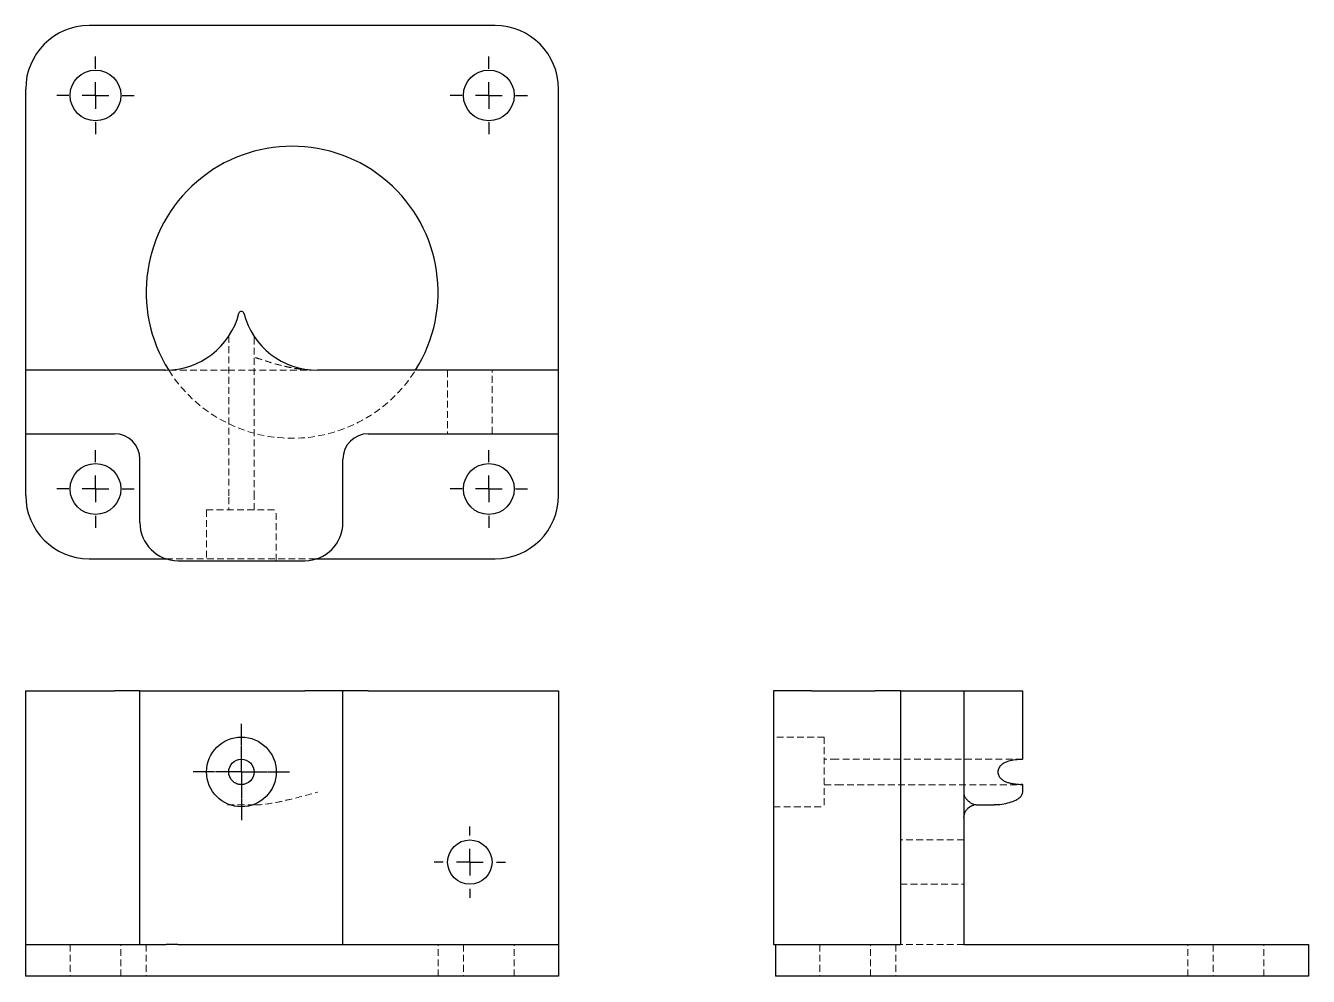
# Model space of a CAD drawing. Header units: millimetres. Extents: x 33 to 273, y 30 to 208.
import ezdxf

# ---------------------------------------------------------------- set-up
doc = ezdxf.new("R2010")
doc.units = ezdxf.units.MM
doc.linetypes.add('HIDDEN', pattern=[1.905, 1.27, -0.635])
doc.layers.add('10', color=7, linetype='Continuous')

# ---------------------------------------------------------------- blocks, each defined once
blk = doc.blocks.new('SW_CENTERMARKSYMBOL_0')
at = {"layer": '10', "color": 0}
for p, q in [((0, 2.5), (0, 4.87)), ((0, 0), (0, 2.5)), ((-2.5, 0), (-4.87, 0)), ((0, 0), (-2.5, 0)), ((0, 0), (0, -2.5)), ((0, 0), (2.5, 0)), ((2.5, 0), (4.87, 0)), ((0, -2.5), (0, -4.87))]:
    blk.add_line(p, q, dxfattribs=at)
blk = doc.blocks.new('SW_CENTERMARKSYMBOL_1')
at = {"layer": '10', "color": 0}
for p, q in [((0, 5), (0, 6.65)), ((0, 0), (0, 2.5)), ((-5, 0), (-6.65, 0)), ((0, 0), (-2.5, 0)), ((0, 0), (0, -2.5)), ((0, 0), (2.5, 0)), ((5, 0), (6.65, 0)), ((0, -5), (0, -6.65))]:
    blk.add_line(p, q, dxfattribs=at)
blk = doc.blocks.new('SW_CENTERMARKSYMBOL_2')
at = {"layer": '10', "color": 0}
for p, q in [((0, 5), (0, 9.02)), ((0, 0), (0, 2.5)), ((-5, 0), (-9.02, 0)), ((0, 0), (-2.5, 0)), ((0, 0), (0, -2.5)), ((0, 0), (2.5, 0)), ((5, 0), (9.02, 0)), ((0, -5), (0, -9.02))]:
    blk.add_line(p, q, dxfattribs=at)
blk = doc.blocks.new('SW_CENTERMARKSYMBOL_3')
at = {"layer": '10', "color": 0}
for p, q in [((0, 5), (0, 7.25)), ((0, 0), (0, 2.5)), ((-5, 0), (-7.25, 0)), ((0, 0), (-2.5, 0)), ((0, 0), (0, -2.5)), ((0, 0), (2.5, 0)), ((5, 0), (7.25, 0)), ((0, -5), (0, -7.25))]:
    blk.add_line(p, q, dxfattribs=at)
blk = doc.blocks.new('SW_CENTERMARKSYMBOL_4')
at = {"layer": '10', "color": 0}
for p, q in [((0, 5), (0, 7.25)), ((0, 0), (0, 2.5)), ((-5, 0), (-7.25, 0)), ((0, 0), (-2.5, 0)), ((0, 0), (0, -2.5)), ((0, 0), (2.5, 0)), ((5, 0), (7.25, 0)), ((0, -5), (0, -7.25))]:
    blk.add_line(p, q, dxfattribs=at)
blk = doc.blocks.new('SW_CENTERMARKSYMBOL_5')
at = {"layer": '10', "color": 0}
for p, q in [((0, 5), (0, 7.25)), ((0, 0), (0, 2.5)), ((-5, 0), (-7.25, 0)), ((0, 0), (-2.5, 0)), ((0, 0), (0, -2.5)), ((0, 0), (2.5, 0)), ((5, 0), (7.25, 0)), ((0, -5), (0, -7.25))]:
    blk.add_line(p, q, dxfattribs=at)
blk = doc.blocks.new('SW_CENTERMARKSYMBOL_6')
at = {"layer": '10', "color": 0}
for p, q in [((0, 5), (0, 7.25)), ((0, 0), (0, 2.5)), ((-5, 0), (-7.25, 0)), ((0, 0), (-2.5, 0)), ((0, 0), (0, -2.5)), ((0, 0), (2.5, 0)), ((5, 0), (7.25, 0)), ((0, -5), (0, -7.25))]:
    blk.add_line(p, q, dxfattribs=at)

msp = doc.modelspace()

# ---------------------------------------------------------------- linework, layer by layer
at = {"color": 7, "linetype": 'Continuous', "lineweight": 25}
for p, q in [((120.96, 208), (45.04, 208)), ((33.17, 196.14), (33.17, 143.59)), ((132.83, 143.59), (132.83, 196.14)), ((33.17, 143.59), (33.17, 131.73)), ((59.27, 143.59), (33.17, 143.59)), ((132.83, 143.59), (87.75, 143.59)), ((132.83, 131.73), (132.83, 143.59)), ((33.17, 131.73), (49.78, 131.73)), ((33.17, 131.73), (33.17, 120.21)), ((97.24, 131.73), (132.83, 131.73)), ((132.83, 120.21), (132.83, 131.73)), ((54.53, 115.12), (54.53, 126.98)), ((92.49, 115.12), (92.49, 126.98)), ((45.04, 108.35), (59.44, 108.35)), ((61.65, 108), (85.37, 108)), ((87.57, 108.35), (120.96, 108.35)), ((33.17, 83.69), (33.17, 36.24)), ((33.17, 83.69), (49.78, 83.69)), ((54.53, 83.69), (49.78, 83.69)), ((54.53, 36.24), (54.53, 83.69)), ((54.53, 83.69), (61.65, 83.69)), ((61.65, 83.69), (85.37, 83.69)), ((92.49, 83.69), (85.37, 83.69)), ((92.49, 36.24), (92.49, 83.69)), ((97.24, 83.69), (92.49, 83.69)), ((97.24, 83.69), (132.83, 83.69)), ((132.83, 83.69), (132.83, 36.24)), ((173, 83.69), (173, 36.24)), ((180.12, 83.69), (173, 83.69)), ((180.12, 83.69), (191.98, 83.69)), ((196.73, 83.69), (191.98, 83.69)), ((196.73, 83.69), (196.73, 36.24)), ((196.73, 83.69), (208.59, 83.69)), ((208.59, 83.69), (208.59, 36.24)), ((208.59, 83.69), (219.24, 83.69)), ((219.24, 83.69), (219.59, 83.69)), ((219.59, 70.88), (219.59, 83.69)), ((219.59, 64.71), (219.59, 66.13)), ((215.01, 62.41), (214.27, 62.34)), ((214.27, 62.34), (215.01, 62.41)), ((214.99, 62.38), (215.71, 62.46)), ((214.99, 62.38), (215.71, 62.46)), ((219.59, 64.71), (219.59, 64.71)), ((208.59, 59.97), (208.77, 60.86)), ((210.96, 62.34), (214.27, 62.34)), ((33.17, 36.24), (33.17, 30.31)), ((33.17, 36.24), (45.04, 36.24)), ((45.04, 36.24), (59.44, 36.24)), ((61.65, 36.24), (59.44, 36.24)), ((61.65, 36.24), (85.37, 36.24)), ((85.37, 36.24), (87.57, 36.24)), ((87.57, 36.24), (120.96, 36.24)), ((120.96, 36.24), (132.83, 36.24)), ((132.83, 36.24), (132.83, 30.31)), ((173, 36.24), (173.35, 36.24)), ((173.35, 36.24), (173.35, 30.31)), ((173.35, 36.24), (185.21, 36.24)), ((185.21, 36.24), (196.73, 36.24)), ((208.59, 36.24), (261.14, 36.24)), ((261.14, 36.24), (273, 36.24)), ((273, 36.24), (273, 30.31)), ((45.04, 30.31), (33.17, 30.31)), ((120.96, 30.31), (45.04, 30.31)), ((132.83, 30.31), (120.96, 30.31)), ((185.21, 30.31), (173.35, 30.31)), ((261.14, 30.31), (185.21, 30.31)), ((273, 30.31), (261.14, 30.31))]:
    msp.add_line(p, q, dxfattribs=at)
at = {"color": 7, "linetype": 'HIDDEN', "lineweight": 18}
for p, q in [((33.17, 143.59), (33.17, 196.14)), ((73.05, 154.24), (73.05, 154.24)), ((73.97, 154.24), (73.97, 154.24)), ((73.97, 154.24), (73.97, 154.24)), ((71.14, 149.97), (71.14, 119.86)), ((75.88, 119.86), (75.88, 149.96)), ((76.12, 143.59), (70.9, 143.59)), ((112.06, 143.59), (112.06, 131.73)), ((120.37, 131.73), (120.37, 143.59)), ((33.17, 120.21), (33.17, 131.73)), ((71.14, 119.86), (71.14, 117.49)), ((75.88, 117.49), (75.88, 119.86)), ((66.98, 117.49), (80.03, 117.49)), ((66.98, 117.49), (66.98, 108)), ((80.03, 108), (80.03, 117.49)), ((59.44, 108.35), (87.57, 108.35)), ((182.49, 75.03), (173, 75.03)), ((182.49, 75.03), (182.49, 61.98)), ((184.86, 70.88), (182.49, 70.88)), ((219.59, 70.88), (184.86, 70.88)), ((219.24, 70.84), (219.38, 70.85)), ((182.49, 66.13), (184.86, 66.13)), ((184.86, 66.13), (219.59, 66.13)), ((219.24, 66.18), (219.38, 66.17)), ((215.71, 62.46), (214.27, 62.34)), ((70.9, 62.34), (76.12, 62.34)), ((173, 61.98), (182.49, 61.98)), ((208.59, 55.81), (196.73, 55.81)), ((196.73, 47.51), (208.59, 47.51)), ((41.48, 36.24), (41.48, 30.31)), ((41.48, 36.24), (41.48, 30.31)), ((50.97, 30.31), (50.97, 36.24)), ((50.97, 30.31), (50.97, 36.24)), ((55.71, 36.24), (55.71, 30.31)), ((110.29, 30.31), (110.29, 36.24)), ((115.04, 36.24), (115.04, 30.31)), ((115.04, 36.24), (115.04, 30.31)), ((124.53, 30.31), (124.53, 36.24)), ((124.53, 30.31), (124.53, 36.24)), ((181.66, 36.24), (181.66, 30.31)), ((191.15, 30.31), (191.15, 36.24)), ((191.15, 30.31), (191.15, 36.24)), ((195.88, 36.24), (195.88, 30.31)), ((208.59, 36.24), (196.73, 36.24)), ((250.47, 30.31), (250.47, 36.24)), ((255.21, 36.24), (255.21, 30.31)), ((264.7, 30.31), (264.7, 36.24)), ((264.7, 30.31), (264.7, 36.24))]:
    msp.add_line(p, q, dxfattribs=at)
at = {"color": 7, "linetype": 'Continuous', "lineweight": 25}
for centre, radius in [((46.23, 194.96), 4.75), ((119.78, 194.96), 4.75), ((46.23, 121.41), 4.75), ((119.78, 121.41), 4.75), ((73.51, 68.51), 6.52), ((73.51, 68.51), 2.37), ((116.22, 51.66), 4.15)]:
    msp.add_circle(centre, radius, dxfattribs=at)
for centre, radius, start, end in [((45.04, 196.14), 11.86, 90, 180), ((120.96, 196.14), 11.86, 0, 90), ((83, 158.17), 27.29, 327.695, 212.305), ((59.27, 157.83), 14.24, 270, 345.4073), ((73.51, 154.12), 0.475, 14.5937, 165.4087), ((87.75, 157.83), 14.24, 194.5923, 270), ((59.27, 157.83), 14.24, 269.4577, 270), ((49.78, 126.98), 4.75, 0, 90), ((97.24, 126.98), 4.75, 90, 180), ((45.04, 120.21), 11.86, 180, 270), ((120.96, 120.21), 11.86, 270, 360), ((61.65, 115.12), 7.12, 180, 270), ((85.37, 115.12), 7.12, 270, 0)]:
    msp.add_arc(centre, radius, start, end, dxfattribs=at)
at = {"color": 7, "linetype": 'HIDDEN', "lineweight": 18}
msp.add_arc((83, 158.17), 27.29, 212.305, 327.695, dxfattribs=at)
for points, knots in [([(73.05, 154.24), (73.08, 154.34), (73.14, 154.43), (73.3, 154.56), (73.4, 154.59), (73.61, 154.59), (73.72, 154.56), (73.88, 154.43), (73.94, 154.34), (73.97, 154.24)], [0, 0, 0, 0, 0.25, 0.25, 0.5, 0.5, 0.75, 0.75, 1, 1, 1, 1]), ([(76.12, 145.96), (76.64, 145.79), (77.76, 145.42), (79.55, 144.86), (81.05, 144.46), (82.26, 144.19), (83.11, 144.01), (84.09, 143.85), (85.2, 143.71), (86.4, 143.61), (87.24, 143.6), (87.66, 143.59)], [0, 0, 0, 0, 0.136099, 0.292425, 0.468152, 0.531614, 0.605758, 0.690421, 0.785511, 0.891043, 1, 1, 1, 1]), ([(70.9, 143.59), (69.84, 143.59), (68.26, 143.59), (66.75, 143.59), (65.76, 143.59), (65.27, 143.59), (63.84, 143.59), (62.9, 143.59), (61.07, 143.59), (60.17, 143.59), (59.27, 143.59)], [0, 0, 0, 0, 0.25, 0.375, 0.375, 0.5, 0.5, 0.75, 0.75, 1, 1, 1, 1]), ([(87.67, 143.59), (87.03, 143.59), (85.71, 143.59), (83.68, 143.59), (81.7, 143.59), (79.8, 143.59), (77.98, 143.59), (76.74, 143.59), (76.12, 143.59)], [0, 0, 0, 0, 0.18179, 0.370525, 0.557755, 0.705304, 0.852974, 1, 1, 1, 1]), ([(72.67, 70.72), (72.69, 70.73), (72.85, 70.8), (72.96, 70.82), (73.05, 70.84)], [0, 0, 0, 0, 0.127668, 1, 1, 1, 1]), ([(71.15, 68.39), (71.15, 68.48), (71.13, 68.71), (71.19, 69.07), (71.27, 69.28), (71.31, 69.37)], [0, 0, 0, 0, 0.246206, 0.671477, 1, 1, 1, 1]), ([(73.05, 66.18), (72.91, 66.21), (72.72, 66.25), (72.46, 66.38), (72.4, 66.41)], [0, 0, 0, 0, 0.759576, 1, 1, 1, 1]), ([(76.12, 62.34), (77.38, 62.34), (79.48, 62.66), (83.33, 63.54), (85.89, 64.22), (87.64, 64.68), (87.69, 64.7), (87.75, 64.71)], [-0.5346733, -0.5346733, -0.5346733, -0.5346733, -0.3234864, -0.2178929, -0.0067059, -0.0067059, 0, 0, 0, 0]), ([(209.33, 61.67), (209.56, 61.86), (210.04, 62.25), (210.65, 62.31), (210.96, 62.34)], [0, 0, 0, 0, 0.484662, 1, 1, 1, 1])]:
    msp.add_open_spline(points, degree=3, knots=knots, dxfattribs=at)
at = {"color": 7, "linetype": 'Continuous', "lineweight": 25}
for points, knots in [([(219.24, 70.84), (218.78, 70.81), (218.33, 70.78), (217.46, 70.65), (217.03, 70.56), (216.42, 70.33), (216.22, 70.25), (215.85, 70.03), (215.67, 69.9), (215.43, 69.67), (215.36, 69.59), (215.23, 69.41), (215.17, 69.31), (215.07, 69.1), (215.03, 68.99), (214.97, 68.76), (214.96, 68.64), (214.96, 68.4), (214.97, 68.28), (215.02, 68.05), (215.06, 67.93), (215.2, 67.62), (215.34, 67.43), (215.65, 67.13), (215.83, 67), (216.2, 66.78), (216.4, 66.69), (216.81, 66.54), (217.02, 66.48), (217.45, 66.38), (217.66, 66.34), (218.33, 66.24), (218.78, 66.2), (219.24, 66.18)], [0, 0, 0, 0, 0.125, 0.125, 0.25, 0.25, 0.3125, 0.3125, 0.375, 0.375, 0.40625, 0.40625, 0.4375, 0.4375, 0.46875, 0.46875, 0.5, 0.5, 0.53125, 0.53125, 0.5625, 0.5625, 0.625, 0.625, 0.6875, 0.6875, 0.75, 0.75, 0.8125, 0.8125, 0.875, 0.875, 1, 1, 1, 1]), ([(219.59, 70.88), (219.59, 70.88), (219.6, 70.88), (219.57, 70.88), (219.49, 70.86), (219.37, 70.84), (219.28, 70.84), (219.24, 70.84)], [0, 0, 0, 0, 0.026363, 0.277439, 0.528925, 0.784754, 1, 1, 1, 1]), ([(219.59, 66.13), (219.59, 66.13), (219.6, 66.13), (219.57, 66.14), (219.49, 66.15), (219.37, 66.17), (219.28, 66.18), (219.24, 66.18)], [0, 0, 0, 0, 0.02633, 0.277409, 0.528897, 0.784728, 1, 1, 1, 1]), ([(210.92, 62.35), (210.76, 62.37), (210.4, 62.41), (209.86, 62.7), (209.46, 63.02), (209.19, 63.3), (209.01, 63.51), (208.85, 63.75), (208.72, 64.01), (208.67, 64.19), (208.65, 64.28)], [0, 0, 0, 0, 0.1457822, 0.3284178, 0.5337199, 0.607862, 0.6944847, 0.7933975, 0.9044911, 1, 1, 1, 1]), ([(208.77, 60.86), (208.87, 61.06), (209.06, 61.45), (209.52, 61.89), (210.02, 62.22), (210.38, 62.34), (210.56, 62.4)], [0, 0, 0, 0, 0.271578, 0.527988, 0.770742, 1, 1, 1, 1]), ([(215.71, 62.46), (216.19, 62.56), (217.07, 62.75), (218.23, 63.21), (219.03, 63.67), (219.43, 64.13), (219.57, 64.45), (219.58, 64.62), (219.59, 64.71)], [0, 0, 0, 0, 0.310328, 0.567366, 0.782954, 0.88804, 0.944459, 1, 1, 1, 1])]:
    msp.add_open_spline(points, degree=3, knots=knots, dxfattribs=at)

# ---------------------------------------------------------------- block references
at = {"layer": '10'}
for name, p in [('SW_CENTERMARKSYMBOL_4', (46.23, 194.96)), ('SW_CENTERMARKSYMBOL_3', (119.78, 194.96)), ('SW_CENTERMARKSYMBOL_5', (46.23, 121.41)), ('SW_CENTERMARKSYMBOL_6', (119.78, 121.41)), ('SW_CENTERMARKSYMBOL_2', (73.51, 68.51)), ('SW_CENTERMARKSYMBOL_0', (73.51, 68.51)), ('SW_CENTERMARKSYMBOL_1', (116.22, 51.66))]:
    msp.add_blockref(name, p, dxfattribs=at)

doc.saveas('drawing.dxf')
